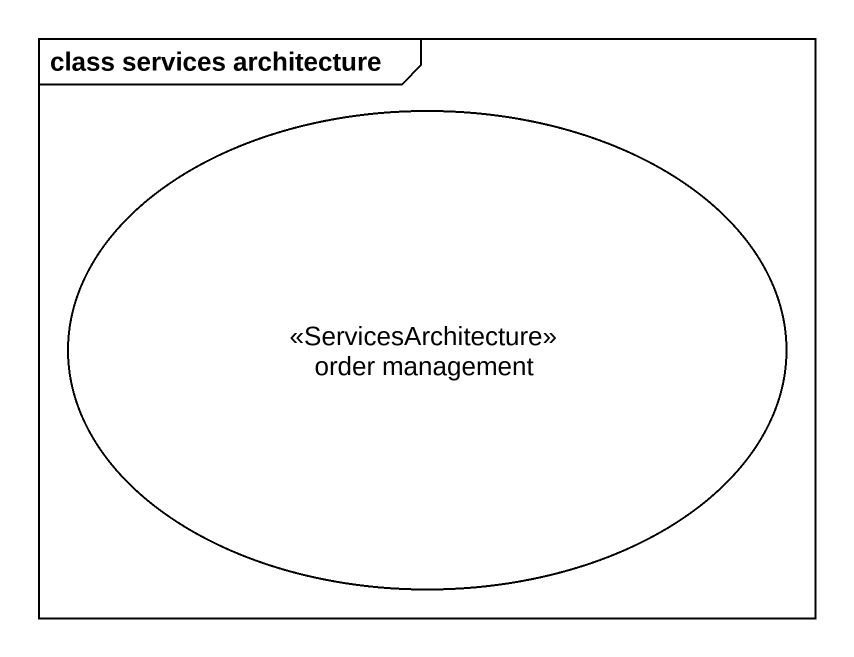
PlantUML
@startuml
mainframe class services architecture
usecase "order management" as order_management <<ServicesArchitecture>>
@enduml
